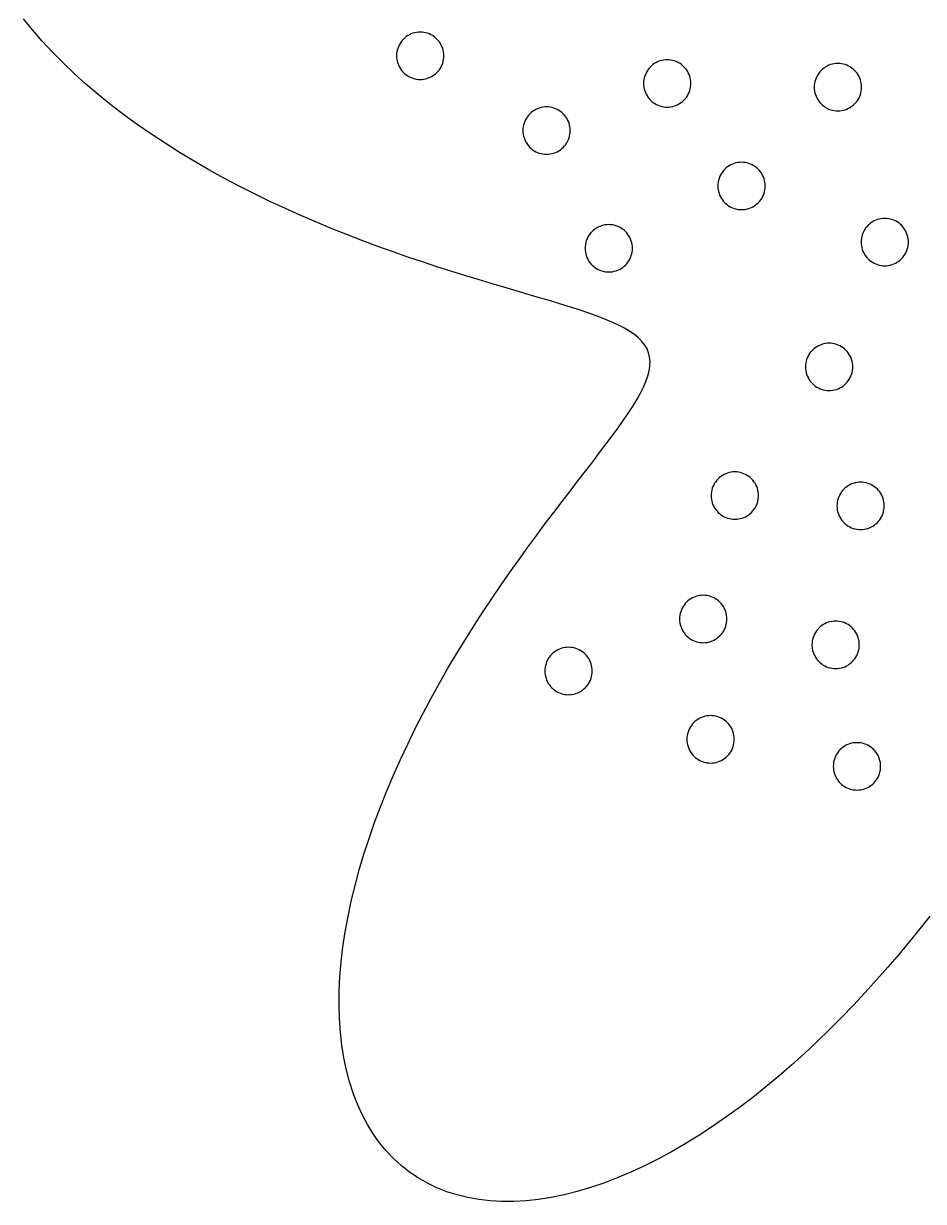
# Model space of a CAD drawing. Header units: millimetres. Extents: x 0 to 411, y 14 to 280.
# Drawn here: x 150.9 to 204.1, y 149.9 to 219.6 of the extents above; entities that cross this region are included whole.
import ezdxf

# ---------------------------------------------------------------- set-up
doc = ezdxf.new("R2010")
doc.units = ezdxf.units.MM
doc.layers.add('CUT', color=1, linetype='Continuous')

msp = doc.modelspace()

# ---------------------------------------------------------------- linework, layer by layer
at = {"layer": 'CUT'}
msp.add_lwpolyline([(204.493, 166.813), (203.897, 166.061), (203.285, 165.306), (202.656, 164.551), (202.011, 163.796), (201.35, 163.045), (200.674, 162.298), (199.984, 161.558), (199.28, 160.827), (198.562, 160.106), (197.832, 159.397), (197.089, 158.703), (196.336, 158.024), (195.573, 157.362), (194.8, 156.72), (194.02, 156.098), (193.232, 155.498), (192.438, 154.923), (191.639, 154.373), (190.836, 153.849), (190.031, 153.354), (189.224, 152.888), (188.417, 152.452), (187.611, 152.048), (186.807, 151.677), (186.007, 151.34), (185.212, 151.037), (184.424, 150.77), (183.643, 150.539), (182.871, 150.345), (182.109, 150.189), (181.359, 150.071), (180.622, 149.991), (179.899, 149.95), (179.192, 149.948), (178.502, 149.985), (177.83, 150.061), (177.177, 150.177), (176.544, 150.331), (175.933, 150.525), (175.345, 150.757), (174.781, 151.027), (174.241, 151.335), (173.727, 151.68), (173.24, 152.062), (172.78, 152.481), (172.348, 152.934), (171.946, 153.422), (171.573, 153.943), (171.231, 154.497), (170.919, 155.082), (170.639, 155.698), (170.39, 156.343), (170.174, 157.016), (169.989, 157.716), (169.838, 158.442), (169.718, 159.192), (169.632, 159.964), (169.578, 160.758), (169.556, 161.572), (169.566, 162.405), (169.608, 163.254), (169.682, 164.119), (169.786, 164.998), (169.921, 165.89), (170.086, 166.792), (170.28, 167.703), (170.502, 168.622), (170.752, 169.548), (171.029, 170.477), (171.331, 171.41), (171.657, 172.345), (172.007, 173.28), (172.38, 174.213), (172.773, 175.143), (173.186, 176.07), (173.617, 176.99), (174.066, 177.904), (174.53, 178.809), (175.008, 179.705), (175.498, 180.59), (175.999, 181.464), (176.51, 182.324), (177.028, 183.171), (177.552, 184.002), (178.08, 184.818), (178.611, 185.617), (179.143, 186.398), (179.674, 187.161), (180.203, 187.906), (180.727, 188.63), (181.245, 189.335), (181.755, 190.02), (182.256, 190.683), (182.745, 191.325), (183.222, 191.946), (183.684, 192.546), (184.13, 193.124), (184.559, 193.68), (184.968, 194.214), (185.357, 194.727), (185.723, 195.219), (186.066, 195.689), (186.385, 196.139), (186.677, 196.569), (186.941, 196.978), (187.178, 197.368), (187.384, 197.739), (187.56, 198.092), (187.705, 198.428), (187.817, 198.746), (187.895, 199.048), (187.94, 199.335), (187.951, 199.608), (187.926, 199.867), (187.866, 200.114), (187.77, 200.348), (187.637, 200.573), (187.469, 200.787), (187.264, 200.993), (187.022, 201.191), (186.744, 201.383), (186.43, 201.569), (186.081, 201.751), (185.695, 201.93), (185.275, 202.107), (184.82, 202.283), (184.331, 202.458), (183.81, 202.635), (183.255, 202.814), (182.67, 202.997), (182.054, 203.183), (181.409, 203.375), (180.735, 203.573), (180.034, 203.778), (179.308, 203.991), (178.557, 204.214), (177.784, 204.445), (176.989, 204.688), (176.174, 204.942), (175.34, 205.207), (174.49, 205.486), (173.625, 205.777), (172.747, 206.083), (171.858, 206.402), (170.959, 206.737), (170.052, 207.086), (169.139, 207.45), (168.222, 207.831), (167.303, 208.227), (166.384, 208.639), (165.467, 209.067), (164.554, 209.511), (163.647, 209.97), (162.747, 210.446), (161.857, 210.937), (160.978, 211.444), (160.113, 211.965), (159.263, 212.501), (158.431, 213.052), (157.617, 213.616), (156.825, 214.193), (156.054, 214.783), (155.308, 215.385), (154.588, 215.998), (153.896, 216.621), (153.232, 217.254), (152.599, 217.896), (151.998, 218.545), (151.43, 219.202), (150.896, 219.864)], dxfattribs=at)
for points in [[(175.688, 217.243), (175.718, 217.348), (175.74, 217.456), (175.753, 217.565), (175.757, 217.675), (175.753, 217.785), (175.74, 217.894), (175.718, 218.002), (175.688, 218.108), (175.65, 218.211), (175.604, 218.311), (175.551, 218.407), (175.49, 218.498), (175.421, 218.584), (175.347, 218.665), (175.266, 218.74), (175.18, 218.808), (175.088, 218.869), (174.992, 218.923), (174.893, 218.969), (174.79, 219.007), (174.684, 219.037), (174.576, 219.058), (174.467, 219.071), (174.357, 219.075), (174.247, 219.071), (174.138, 219.058), (174.03, 219.037), (173.924, 219.007), (173.821, 218.969), (173.721, 218.923), (173.625, 218.869), (173.534, 218.808), (173.448, 218.74), (173.367, 218.665), (173.292, 218.584), (173.224, 218.498), (173.163, 218.407), (173.109, 218.311), (173.063, 218.211), (173.025, 218.108), (172.996, 218.002), (172.974, 217.894), (172.961, 217.785), (172.957, 217.675), (172.961, 217.565), (172.974, 217.456), (172.996, 217.348), (173.025, 217.243), (173.063, 217.14), (173.109, 217.04), (173.163, 216.944), (173.224, 216.852), (173.292, 216.766), (173.367, 216.685), (173.448, 216.611), (173.534, 216.543), (173.625, 216.482), (173.721, 216.428), (173.821, 216.382), (173.924, 216.344), (174.03, 216.314), (174.138, 216.292), (174.247, 216.28), (174.357, 216.275), (174.467, 216.28), (174.576, 216.292), (174.684, 216.314), (174.79, 216.344), (174.893, 216.382), (174.992, 216.428), (175.088, 216.482), (175.18, 216.543), (175.266, 216.611), (175.347, 216.685), (175.421, 216.766), (175.49, 216.852), (175.551, 216.944), (175.604, 217.04), (175.65, 217.14), (175.688, 217.243)], [(190.256, 215.505), (190.294, 215.608), (190.324, 215.714), (190.346, 215.822), (190.359, 215.931), (190.363, 216.041), (190.359, 216.151), (190.346, 216.26), (190.324, 216.368), (190.294, 216.473), (190.256, 216.577), (190.21, 216.676), (190.157, 216.772), (190.096, 216.864), (190.028, 216.95), (189.953, 217.031), (189.872, 217.105), (189.786, 217.173), (189.695, 217.234), (189.599, 217.288), (189.499, 217.334), (189.396, 217.372), (189.29, 217.402), (189.182, 217.424), (189.073, 217.436), (188.963, 217.441), (188.853, 217.436), (188.744, 217.424), (188.636, 217.402), (188.53, 217.372), (188.427, 217.334), (188.327, 217.288), (188.232, 217.234), (188.14, 217.173), (188.054, 217.105), (187.973, 217.031), (187.898, 216.95), (187.83, 216.864), (187.769, 216.772), (187.716, 216.676), (187.67, 216.577), (187.632, 216.473), (187.602, 216.368), (187.58, 216.26), (187.567, 216.151), (187.563, 216.041), (187.567, 215.931), (187.58, 215.822), (187.602, 215.714), (187.632, 215.608), (187.67, 215.505), (187.716, 215.405), (187.769, 215.309), (187.83, 215.218), (187.898, 215.132), (187.973, 215.051), (188.054, 214.976), (188.14, 214.908), (188.232, 214.847), (188.327, 214.793), (188.427, 214.747), (188.53, 214.709), (188.636, 214.679), (188.744, 214.658), (188.853, 214.645), (188.963, 214.641), (189.073, 214.645), (189.182, 214.658), (189.29, 214.679), (189.396, 214.709), (189.499, 214.747), (189.599, 214.793), (189.695, 214.847), (189.786, 214.908), (189.872, 214.976), (189.953, 215.051), (190.028, 215.132), (190.096, 215.218), (190.157, 215.309), (190.21, 215.405), (190.256, 215.505)], [(200.353, 215.284), (200.391, 215.388), (200.421, 215.493), (200.442, 215.601), (200.455, 215.71), (200.46, 215.82), (200.455, 215.93), (200.442, 216.039), (200.421, 216.147), (200.391, 216.253), (200.353, 216.356), (200.307, 216.456), (200.253, 216.552), (200.192, 216.643), (200.124, 216.729), (200.049, 216.81), (199.969, 216.885), (199.882, 216.953), (199.791, 217.014), (199.695, 217.068), (199.595, 217.114), (199.492, 217.152), (199.386, 217.182), (199.279, 217.203), (199.169, 217.216), (199.06, 217.22), (198.95, 217.216), (198.841, 217.203), (198.733, 217.182), (198.627, 217.152), (198.524, 217.114), (198.424, 217.068), (198.328, 217.014), (198.237, 216.953), (198.15, 216.885), (198.07, 216.81), (197.995, 216.729), (197.927, 216.643), (197.866, 216.552), (197.812, 216.456), (197.766, 216.356), (197.728, 216.253), (197.698, 216.147), (197.677, 216.039), (197.664, 215.93), (197.66, 215.82), (197.664, 215.71), (197.677, 215.601), (197.698, 215.493), (197.728, 215.388), (197.766, 215.284), (197.812, 215.185), (197.866, 215.089), (197.927, 214.997), (197.995, 214.911), (198.07, 214.83), (198.15, 214.756), (198.237, 214.688), (198.328, 214.627), (198.424, 214.573), (198.524, 214.527), (198.627, 214.489), (198.733, 214.459), (198.841, 214.437), (198.95, 214.425), (199.06, 214.42), (199.169, 214.425), (199.279, 214.437), (199.386, 214.459), (199.492, 214.489), (199.595, 214.527), (199.695, 214.573), (199.791, 214.627), (199.882, 214.688), (199.969, 214.756), (200.049, 214.83), (200.124, 214.911), (200.192, 214.997), (200.253, 215.089), (200.307, 215.185), (200.353, 215.284)], [(183.122, 212.717), (183.16, 212.821), (183.19, 212.926), (183.212, 213.034), (183.224, 213.143), (183.229, 213.253), (183.224, 213.363), (183.212, 213.472), (183.19, 213.58), (183.16, 213.686), (183.122, 213.789), (183.076, 213.889), (183.022, 213.985), (182.961, 214.076), (182.893, 214.162), (182.819, 214.243), (182.738, 214.318), (182.652, 214.386), (182.56, 214.447), (182.464, 214.501), (182.365, 214.547), (182.261, 214.585), (182.156, 214.614), (182.048, 214.636), (181.939, 214.649), (181.829, 214.653), (181.719, 214.649), (181.61, 214.636), (181.502, 214.614), (181.396, 214.585), (181.293, 214.547), (181.193, 214.501), (181.097, 214.447), (181.006, 214.386), (180.92, 214.318), (180.839, 214.243), (180.764, 214.162), (180.696, 214.076), (180.635, 213.985), (180.581, 213.889), (180.535, 213.789), (180.497, 213.686), (180.467, 213.58), (180.446, 213.472), (180.433, 213.363), (180.429, 213.253), (180.433, 213.143), (180.446, 213.034), (180.467, 212.926), (180.497, 212.821), (180.535, 212.717), (180.581, 212.618), (180.635, 212.522), (180.696, 212.43), (180.764, 212.344), (180.839, 212.263), (180.92, 212.189), (181.006, 212.121), (181.097, 212.059), (181.193, 212.006), (181.293, 211.96), (181.396, 211.922), (181.502, 211.892), (181.61, 211.87), (181.719, 211.857), (181.829, 211.853), (181.939, 211.857), (182.048, 211.87), (182.156, 211.892), (182.261, 211.922), (182.365, 211.96), (182.464, 212.006), (182.56, 212.059), (182.652, 212.121), (182.738, 212.189), (182.819, 212.263), (182.893, 212.344), (182.961, 212.43), (183.022, 212.522), (183.076, 212.618), (183.122, 212.717)], [(194.653, 209.443), (194.691, 209.546), (194.721, 209.652), (194.742, 209.76), (194.755, 209.869), (194.759, 209.979), (194.755, 210.089), (194.742, 210.198), (194.721, 210.306), (194.691, 210.412), (194.653, 210.515), (194.607, 210.615), (194.553, 210.71), (194.492, 210.802), (194.424, 210.888), (194.349, 210.969), (194.268, 211.044), (194.182, 211.112), (194.091, 211.173), (193.995, 211.226), (193.895, 211.272), (193.792, 211.31), (193.686, 211.34), (193.578, 211.362), (193.469, 211.375), (193.359, 211.379), (193.249, 211.375), (193.14, 211.362), (193.032, 211.34), (192.927, 211.31), (192.823, 211.272), (192.724, 211.226), (192.628, 211.173), (192.536, 211.112), (192.45, 211.044), (192.369, 210.969), (192.295, 210.888), (192.227, 210.802), (192.165, 210.71), (192.112, 210.615), (192.066, 210.515), (192.028, 210.412), (191.998, 210.306), (191.976, 210.198), (191.964, 210.089), (191.959, 209.979), (191.964, 209.869), (191.976, 209.76), (191.998, 209.652), (192.028, 209.546), (192.066, 209.443), (192.112, 209.343), (192.165, 209.247), (192.227, 209.156), (192.295, 209.07), (192.369, 208.989), (192.45, 208.914), (192.536, 208.846), (192.628, 208.785), (192.724, 208.732), (192.823, 208.686), (192.927, 208.647), (193.032, 208.618), (193.14, 208.596), (193.249, 208.583), (193.359, 208.579), (193.469, 208.583), (193.578, 208.596), (193.686, 208.618), (193.792, 208.647), (193.895, 208.686), (193.995, 208.732), (194.091, 208.785), (194.182, 208.846), (194.268, 208.914), (194.349, 208.989), (194.424, 209.07), (194.492, 209.156), (194.553, 209.247), (194.607, 209.343), (194.653, 209.443)], [(186.801, 205.759), (186.839, 205.862), (186.869, 205.968), (186.89, 206.075), (186.903, 206.184), (186.907, 206.294), (186.903, 206.404), (186.89, 206.513), (186.869, 206.621), (186.839, 206.727), (186.801, 206.83), (186.755, 206.93), (186.701, 207.026), (186.64, 207.117), (186.572, 207.204), (186.497, 207.284), (186.417, 207.359), (186.33, 207.427), (186.239, 207.488), (186.143, 207.542), (186.043, 207.588), (185.94, 207.626), (185.834, 207.656), (185.726, 207.677), (185.617, 207.69), (185.507, 207.694), (185.398, 207.69), (185.288, 207.677), (185.181, 207.656), (185.075, 207.626), (184.972, 207.588), (184.872, 207.542), (184.776, 207.488), (184.685, 207.427), (184.598, 207.359), (184.517, 207.284), (184.443, 207.204), (184.375, 207.117), (184.314, 207.026), (184.26, 206.93), (184.214, 206.83), (184.176, 206.727), (184.146, 206.621), (184.125, 206.513), (184.112, 206.404), (184.107, 206.294), (184.112, 206.184), (184.125, 206.075), (184.146, 205.968), (184.176, 205.862), (184.214, 205.759), (184.26, 205.659), (184.314, 205.563), (184.375, 205.471), (184.443, 205.385), (184.517, 205.304), (184.598, 205.23), (184.685, 205.162), (184.776, 205.101), (184.872, 205.047), (184.972, 205.001), (185.075, 204.963), (185.181, 204.933), (185.288, 204.912), (185.398, 204.899), (185.507, 204.894), (185.617, 204.899), (185.726, 204.912), (185.834, 204.933), (185.94, 204.963), (186.043, 205.001), (186.143, 205.047), (186.239, 205.101), (186.33, 205.162), (186.417, 205.23), (186.497, 205.304), (186.572, 205.385), (186.64, 205.471), (186.701, 205.563), (186.755, 205.659), (186.801, 205.759)], [(203.125, 206.127), (203.163, 206.23), (203.193, 206.336), (203.214, 206.444), (203.227, 206.553), (203.231, 206.663), (203.227, 206.773), (203.214, 206.882), (203.193, 206.99), (203.163, 207.096), (203.125, 207.199), (203.079, 207.299), (203.025, 207.394), (202.964, 207.486), (202.896, 207.572), (202.821, 207.653), (202.741, 207.728), (202.654, 207.796), (202.563, 207.857), (202.467, 207.91), (202.367, 207.956), (202.264, 207.994), (202.158, 208.024), (202.05, 208.046), (201.941, 208.059), (201.831, 208.063), (201.722, 208.059), (201.612, 208.046), (201.505, 208.024), (201.399, 207.994), (201.296, 207.956), (201.196, 207.91), (201.1, 207.857), (201.009, 207.796), (200.922, 207.728), (200.841, 207.653), (200.767, 207.572), (200.699, 207.486), (200.638, 207.394), (200.584, 207.299), (200.538, 207.199), (200.5, 207.096), (200.47, 206.99), (200.449, 206.882), (200.436, 206.773), (200.431, 206.663), (200.436, 206.553), (200.449, 206.444), (200.47, 206.336), (200.5, 206.23), (200.538, 206.127), (200.584, 206.027), (200.638, 205.931), (200.699, 205.84), (200.767, 205.754), (200.841, 205.673), (200.922, 205.598), (201.009, 205.53), (201.1, 205.469), (201.196, 205.416), (201.296, 205.37), (201.399, 205.331), (201.505, 205.302), (201.612, 205.28), (201.722, 205.267), (201.831, 205.263), (201.941, 205.267), (202.05, 205.28), (202.158, 205.302), (202.264, 205.331), (202.367, 205.37), (202.467, 205.416), (202.563, 205.469), (202.654, 205.53), (202.741, 205.598), (202.821, 205.673), (202.896, 205.754), (202.964, 205.84), (203.025, 205.931), (203.079, 206.027), (203.125, 206.127)], [(199.872, 198.852), (199.901, 198.957), (199.923, 199.065), (199.936, 199.174), (199.94, 199.284), (199.936, 199.394), (199.923, 199.503), (199.901, 199.611), (199.872, 199.717), (199.834, 199.82), (199.788, 199.92), (199.734, 200.016), (199.673, 200.107), (199.605, 200.193), (199.53, 200.274), (199.449, 200.349), (199.363, 200.417), (199.272, 200.478), (199.176, 200.532), (199.076, 200.578), (198.973, 200.616), (198.867, 200.646), (198.759, 200.667), (198.65, 200.68), (198.54, 200.684), (198.43, 200.68), (198.321, 200.667), (198.213, 200.646), (198.108, 200.616), (198.004, 200.578), (197.905, 200.532), (197.809, 200.478), (197.717, 200.417), (197.631, 200.349), (197.55, 200.274), (197.476, 200.193), (197.408, 200.107), (197.346, 200.016), (197.293, 199.92), (197.247, 199.82), (197.209, 199.717), (197.179, 199.611), (197.157, 199.503), (197.144, 199.394), (197.14, 199.284), (197.144, 199.174), (197.157, 199.065), (197.179, 198.957), (197.209, 198.852), (197.247, 198.748), (197.293, 198.649), (197.346, 198.553), (197.408, 198.461), (197.476, 198.375), (197.55, 198.294), (197.631, 198.22), (197.717, 198.152), (197.809, 198.091), (197.905, 198.037), (198.004, 197.991), (198.108, 197.953), (198.213, 197.923), (198.321, 197.901), (198.43, 197.889), (198.54, 197.884), (198.65, 197.889), (198.759, 197.901), (198.867, 197.923), (198.973, 197.953), (199.076, 197.991), (199.176, 198.037), (199.272, 198.091), (199.363, 198.152), (199.449, 198.22), (199.53, 198.294), (199.605, 198.375), (199.673, 198.461), (199.734, 198.553), (199.788, 198.649), (199.834, 198.748), (199.872, 198.852)], [(194.257, 191.139), (194.295, 191.242), (194.325, 191.348), (194.347, 191.456), (194.359, 191.565), (194.364, 191.675), (194.359, 191.785), (194.347, 191.894), (194.325, 192.002), (194.295, 192.108), (194.257, 192.211), (194.211, 192.311), (194.157, 192.406), (194.096, 192.498), (194.028, 192.584), (193.954, 192.665), (193.873, 192.74), (193.787, 192.808), (193.695, 192.869), (193.599, 192.922), (193.5, 192.968), (193.396, 193.006), (193.291, 193.036), (193.183, 193.058), (193.074, 193.071), (192.964, 193.075), (192.854, 193.071), (192.745, 193.058), (192.637, 193.036), (192.531, 193.006), (192.428, 192.968), (192.328, 192.922), (192.232, 192.869), (192.141, 192.808), (192.055, 192.74), (191.974, 192.665), (191.899, 192.584), (191.831, 192.498), (191.77, 192.406), (191.716, 192.311), (191.67, 192.211), (191.632, 192.108), (191.602, 192.002), (191.581, 191.894), (191.568, 191.785), (191.564, 191.675), (191.568, 191.565), (191.581, 191.456), (191.602, 191.348), (191.632, 191.242), (191.67, 191.139), (191.716, 191.039), (191.77, 190.943), (191.831, 190.852), (191.899, 190.766), (191.974, 190.685), (192.055, 190.61), (192.141, 190.542), (192.232, 190.481), (192.328, 190.428), (192.428, 190.382), (192.531, 190.343), (192.637, 190.314), (192.745, 190.292), (192.854, 190.279), (192.964, 190.275), (193.074, 190.279), (193.183, 190.292), (193.291, 190.314), (193.396, 190.343), (193.5, 190.382), (193.599, 190.428), (193.695, 190.481), (193.787, 190.542), (193.873, 190.61), (193.954, 190.685), (194.028, 190.766), (194.096, 190.852), (194.157, 190.943), (194.211, 191.039), (194.257, 191.139)], [(201.695, 190.533), (201.733, 190.636), (201.763, 190.742), (201.784, 190.85), (201.797, 190.959), (201.801, 191.069), (201.797, 191.179), (201.784, 191.288), (201.763, 191.396), (201.733, 191.501), (201.695, 191.605), (201.649, 191.704), (201.595, 191.8), (201.534, 191.892), (201.466, 191.978), (201.391, 192.059), (201.311, 192.133), (201.224, 192.201), (201.133, 192.262), (201.037, 192.316), (200.937, 192.362), (200.834, 192.4), (200.728, 192.43), (200.62, 192.452), (200.511, 192.464), (200.401, 192.469), (200.292, 192.464), (200.182, 192.452), (200.075, 192.43), (199.969, 192.4), (199.866, 192.362), (199.766, 192.316), (199.67, 192.262), (199.578, 192.201), (199.492, 192.133), (199.411, 192.059), (199.337, 191.978), (199.269, 191.892), (199.208, 191.8), (199.154, 191.704), (199.108, 191.605), (199.07, 191.501), (199.04, 191.396), (199.019, 191.288), (199.006, 191.179), (199.001, 191.069), (199.006, 190.959), (199.019, 190.85), (199.04, 190.742), (199.07, 190.636), (199.108, 190.533), (199.154, 190.433), (199.208, 190.337), (199.269, 190.246), (199.337, 190.16), (199.411, 190.079), (199.492, 190.004), (199.578, 189.936), (199.67, 189.875), (199.766, 189.821), (199.866, 189.775), (199.969, 189.737), (200.075, 189.707), (200.182, 189.686), (200.292, 189.673), (200.401, 189.669), (200.511, 189.673), (200.62, 189.686), (200.728, 189.707), (200.834, 189.737), (200.937, 189.775), (201.037, 189.821), (201.133, 189.875), (201.224, 189.936), (201.311, 190.004), (201.391, 190.079), (201.466, 190.16), (201.534, 190.246), (201.595, 190.337), (201.649, 190.433), (201.695, 190.533)], [(192.386, 183.845), (192.424, 183.948), (192.454, 184.054), (192.476, 184.161), (192.488, 184.271), (192.493, 184.38), (192.488, 184.49), (192.476, 184.599), (192.454, 184.707), (192.424, 184.813), (192.386, 184.916), (192.34, 185.016), (192.286, 185.112), (192.225, 185.203), (192.157, 185.29), (192.083, 185.37), (192.002, 185.445), (191.916, 185.513), (191.824, 185.574), (191.728, 185.628), (191.629, 185.674), (191.525, 185.712), (191.42, 185.742), (191.312, 185.763), (191.203, 185.776), (191.093, 185.78), (190.983, 185.776), (190.874, 185.763), (190.766, 185.742), (190.66, 185.712), (190.557, 185.674), (190.457, 185.628), (190.361, 185.574), (190.27, 185.513), (190.184, 185.445), (190.103, 185.37), (190.028, 185.29), (189.96, 185.203), (189.899, 185.112), (189.845, 185.016), (189.799, 184.916), (189.761, 184.813), (189.731, 184.707), (189.71, 184.599), (189.697, 184.49), (189.693, 184.38), (189.697, 184.271), (189.71, 184.161), (189.731, 184.054), (189.761, 183.948), (189.799, 183.845), (189.845, 183.745), (189.899, 183.649), (189.96, 183.557), (190.028, 183.471), (190.103, 183.39), (190.184, 183.316), (190.27, 183.248), (190.361, 183.187), (190.457, 183.133), (190.557, 183.087), (190.66, 183.049), (190.766, 183.019), (190.874, 182.998), (190.983, 182.985), (191.093, 182.98), (191.203, 182.985), (191.312, 182.998), (191.42, 183.019), (191.525, 183.049), (191.629, 183.087), (191.728, 183.133), (191.824, 183.187), (191.916, 183.248), (192.002, 183.316), (192.083, 183.39), (192.157, 183.471), (192.225, 183.557), (192.286, 183.649), (192.34, 183.745), (192.386, 183.845)], [(200.218, 182.317), (200.256, 182.42), (200.286, 182.526), (200.307, 182.634), (200.32, 182.743), (200.324, 182.853), (200.32, 182.963), (200.307, 183.072), (200.286, 183.18), (200.256, 183.286), (200.218, 183.389), (200.172, 183.489), (200.118, 183.584), (200.057, 183.676), (199.989, 183.762), (199.914, 183.843), (199.834, 183.918), (199.747, 183.986), (199.656, 184.047), (199.56, 184.1), (199.46, 184.146), (199.357, 184.184), (199.251, 184.214), (199.143, 184.236), (199.034, 184.249), (198.924, 184.253), (198.815, 184.249), (198.705, 184.236), (198.598, 184.214), (198.492, 184.184), (198.389, 184.146), (198.289, 184.1), (198.193, 184.047), (198.102, 183.986), (198.015, 183.918), (197.935, 183.843), (197.86, 183.762), (197.792, 183.676), (197.731, 183.584), (197.677, 183.489), (197.631, 183.389), (197.593, 183.286), (197.563, 183.18), (197.542, 183.072), (197.529, 182.963), (197.524, 182.853), (197.529, 182.743), (197.542, 182.634), (197.563, 182.526), (197.593, 182.42), (197.631, 182.317), (197.677, 182.217), (197.731, 182.121), (197.792, 182.03), (197.86, 181.944), (197.935, 181.863), (198.015, 181.788), (198.102, 181.72), (198.193, 181.659), (198.289, 181.606), (198.389, 181.56), (198.492, 181.521), (198.598, 181.492), (198.705, 181.47), (198.815, 181.457), (198.924, 181.453), (199.034, 181.457), (199.143, 181.47), (199.251, 181.492), (199.357, 181.521), (199.46, 181.56), (199.56, 181.606), (199.656, 181.659), (199.747, 181.72), (199.834, 181.788), (199.914, 181.863), (199.989, 181.944), (200.057, 182.03), (200.118, 182.121), (200.172, 182.217), (200.218, 182.317)], [(184.42, 180.771), (184.458, 180.874), (184.488, 180.98), (184.51, 181.087), (184.523, 181.197), (184.527, 181.306), (184.523, 181.416), (184.51, 181.525), (184.488, 181.633), (184.458, 181.739), (184.42, 181.842), (184.374, 181.942), (184.321, 182.038), (184.26, 182.129), (184.192, 182.216), (184.117, 182.296), (184.036, 182.371), (183.95, 182.439), (183.858, 182.5), (183.763, 182.554), (183.663, 182.6), (183.56, 182.638), (183.454, 182.668), (183.346, 182.689), (183.237, 182.702), (183.127, 182.706), (183.017, 182.702), (182.908, 182.689), (182.8, 182.668), (182.694, 182.638), (182.591, 182.6), (182.491, 182.554), (182.395, 182.5), (182.304, 182.439), (182.218, 182.371), (182.137, 182.296), (182.062, 182.216), (181.994, 182.129), (181.933, 182.038), (181.88, 181.942), (181.834, 181.842), (181.796, 181.739), (181.766, 181.633), (181.744, 181.525), (181.731, 181.416), (181.727, 181.306), (181.731, 181.197), (181.744, 181.087), (181.766, 180.98), (181.796, 180.874), (181.834, 180.771), (181.88, 180.671), (181.933, 180.575), (181.994, 180.483), (182.062, 180.397), (182.137, 180.316), (182.218, 180.242), (182.304, 180.174), (182.395, 180.113), (182.491, 180.059), (182.591, 180.013), (182.694, 179.975), (182.8, 179.945), (182.908, 179.924), (183.017, 179.911), (183.127, 179.906), (183.237, 179.911), (183.346, 179.924), (183.454, 179.945), (183.56, 179.975), (183.663, 180.013), (183.763, 180.059), (183.858, 180.113), (183.95, 180.174), (184.036, 180.242), (184.117, 180.316), (184.192, 180.397), (184.26, 180.483), (184.321, 180.575), (184.374, 180.671), (184.42, 180.771)], [(192.822, 176.731), (192.86, 176.834), (192.89, 176.94), (192.912, 177.048), (192.925, 177.157), (192.929, 177.267), (192.925, 177.376), (192.912, 177.486), (192.89, 177.593), (192.86, 177.699), (192.822, 177.802), (192.776, 177.902), (192.723, 177.998), (192.662, 178.089), (192.593, 178.176), (192.519, 178.257), (192.438, 178.331), (192.352, 178.399), (192.26, 178.46), (192.165, 178.514), (192.065, 178.56), (191.962, 178.598), (191.856, 178.628), (191.748, 178.649), (191.639, 178.662), (191.529, 178.667), (191.419, 178.662), (191.31, 178.649), (191.202, 178.628), (191.096, 178.598), (190.993, 178.56), (190.893, 178.514), (190.797, 178.46), (190.706, 178.399), (190.62, 178.331), (190.539, 178.257), (190.464, 178.176), (190.396, 178.089), (190.335, 177.998), (190.282, 177.902), (190.235, 177.802), (190.197, 177.699), (190.168, 177.593), (190.146, 177.486), (190.133, 177.376), (190.129, 177.267), (190.133, 177.157), (190.146, 177.048), (190.168, 176.94), (190.197, 176.834), (190.235, 176.731), (190.282, 176.631), (190.335, 176.535), (190.396, 176.444), (190.464, 176.357), (190.539, 176.277), (190.62, 176.202), (190.706, 176.134), (190.797, 176.073), (190.893, 176.019), (190.993, 175.973), (191.096, 175.935), (191.202, 175.905), (191.31, 175.884), (191.419, 175.871), (191.529, 175.867), (191.639, 175.871), (191.748, 175.884), (191.856, 175.905), (191.962, 175.935), (192.065, 175.973), (192.165, 176.019), (192.26, 176.073), (192.352, 176.134), (192.438, 176.202), (192.519, 176.277), (192.593, 176.357), (192.662, 176.444), (192.723, 176.535), (192.776, 176.631), (192.822, 176.731)], [(201.518, 175.236), (201.548, 175.341), (201.57, 175.449), (201.582, 175.558), (201.587, 175.668), (201.582, 175.778), (201.57, 175.887), (201.548, 175.995), (201.518, 176.101), (201.48, 176.204), (201.434, 176.304), (201.38, 176.4), (201.319, 176.491), (201.251, 176.577), (201.177, 176.658), (201.096, 176.733), (201.01, 176.801), (200.918, 176.862), (200.822, 176.916), (200.723, 176.962), (200.619, 177), (200.514, 177.03), (200.406, 177.051), (200.297, 177.064), (200.187, 177.068), (200.077, 177.064), (199.968, 177.051), (199.86, 177.03), (199.754, 177), (199.651, 176.962), (199.551, 176.916), (199.455, 176.862), (199.364, 176.801), (199.278, 176.733), (199.197, 176.658), (199.122, 176.577), (199.054, 176.491), (198.993, 176.4), (198.939, 176.304), (198.893, 176.204), (198.855, 176.101), (198.825, 175.995), (198.804, 175.887), (198.791, 175.778), (198.787, 175.668), (198.791, 175.558), (198.804, 175.449), (198.825, 175.341), (198.855, 175.236), (198.893, 175.132), (198.939, 175.033), (198.993, 174.937), (199.054, 174.845), (199.122, 174.759), (199.197, 174.678), (199.278, 174.604), (199.364, 174.536), (199.455, 174.474), (199.551, 174.421), (199.651, 174.375), (199.754, 174.337), (199.86, 174.307), (199.968, 174.285), (200.077, 174.273), (200.187, 174.268), (200.297, 174.273), (200.406, 174.285), (200.514, 174.307), (200.619, 174.337), (200.723, 174.375), (200.822, 174.421), (200.918, 174.474), (201.01, 174.536), (201.096, 174.604), (201.177, 174.678), (201.251, 174.759), (201.319, 174.845), (201.38, 174.937), (201.434, 175.033), (201.48, 175.132), (201.518, 175.236)]]:
    msp.add_lwpolyline(points, close=True, dxfattribs=at)

doc.saveas('drawing.dxf')
